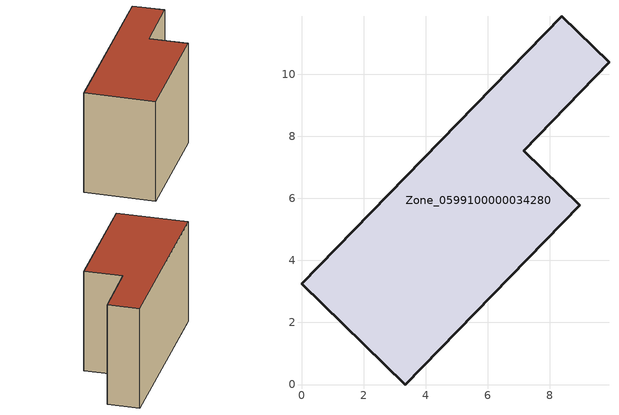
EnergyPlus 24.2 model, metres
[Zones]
Zone_0599100000034280
 floor ground (C_G): 0,3.24 8.39,11.86 9.91,10.39 7.16,7.53 8.97,5.77 3.35,0 z0
 wall outside (C_F): 3.35,0 8.97,5.77 7.16,7.53 9.91,10.39 8.39,11.86 0,3.24 3.35,0 z0:7.09
 roof outside (C_R): 8.39,11.86 0,3.24 3.35,0 8.97,5.77 7.16,7.53 9.91,10.39 z7.09
[BUILDING]
Pand.0599100000034280: North Axis=0; Terrain=City; Loads Convergence Tolerance Value=0.04; Temperature Convergence Tolerance Value=0.4; Solar Distribution=FullExterior; Maximum Number of Warmup Days=25; Minimum Number of Warmup Days=1
[Site:Location]
Rotterdam.The.Hague.AP_ZH_NLD Design_Conditions: Latitude=51.96; Longitude=4.45; Time Zone=1; Elevation=-4.5
[SITE:GROUNDTEMPERATURE:BUILDINGSURFACE]
18, 18, 18, 18, 18, 18, 18, 18, 18, 18, 18, 18
[MATERIAL] Thermal Absorptance=0.9; Solar Absorptance=0.7; Visible Absorptance=0.7
Name | Roughness | Thickness | Conductivity | Density | Specific Heat
G.TI.1946 | MediumSmooth | 0.15 | 1 | 540 | 1210
F.TI.1946 | Rough | 0.3 | 0.857143 | 1920 | 840
R.TI.1946 | MediumRough | 0.2 | 0.1 | 1500 | 1000
[CONSTRUCTION]
C_G: G.TI.1946
C_F: F.TI.1946
C_R: R.TI.1946
[ZONE]
Zone_0599100000034280: Type=1; Multiplier=1; Ceiling Height=Autocalculate; Volume=Autocalculate; Floor Area=autocalculate; Part of Total Floor Area=Yes
[ZONEINFILTRATION:DESIGNFLOWRATE]
Infil_Zone_0599100000034280: Zone or ZoneList or Space or SpaceList=Zone_0599100000034280; Schedule=AlwaysOn; Design Flow Rate Calculation Method=Flow/Area; Flow Rate per Floor Area=0.003; Constant Term Coefficient=1; Temperature Term Coefficient=0; Velocity Term Coefficient=0; Velocity Squared Term Coefficient=0
[HVACTEMPLATE:ZONE:IDEALLOADSAIRSYSTEM]
Zone_0599100000034280: Maximum Heating Supply Air Temperature=50; Minimum Cooling Supply Air Temperature=13; Maximum Heating Supply Air Humidity Ratio=0.0156; Minimum Cooling Supply Air Humidity Ratio=0.0077; Heating Limit=NoLimit; Cooling Limit=NoLimit; Dehumidification Control Type=ConstantSensibleHeatRatio; Cooling Sensible Heat Ratio=0.7; Dehumidification Setpoint=60; Humidification Control Type=None; Humidification Setpoint=30; Outdoor Air Method=None; Outdoor Air Flow Rate per Person=0.00944; Outdoor Air Flow Rate per Zone Floor Area=0; Outdoor Air Flow Rate per Zone=0; Demand Controlled Ventilation Type=None; Outdoor Air Economizer Type=NoEconomizer; Heat Recovery Type=None; Sensible Heat Recovery Effectiveness=0.7; Latent Heat Recovery Effectiveness=0.65
[ZONECONTROL:THERMOSTAT]
ThermostatControl_Zone_0599100000034280: Zone or ZoneList=Zone_0599100000034280; Control Type Schedule=DualSetpointControlType; Control 1=Thermostat_Zone_0599100000034280; Temperature Difference Between Cutout And Setpoint=0
[THERMOSTATSETPOINT:DUALSETPOINT]
Thermostat_Zone_0599100000034280: Heating Setpoint Temperature Schedule=HeatingSetpoint_Zone_0599100000034280; Cooling Setpoint Temperature Schedule=CoolingSetpoint_Zone_0599100000034280
[SCHEDULE:COMPACT]
HeatingSetpoint_Zone_0599100000034280: Through: 12/31, For: AllDays, Until: 24:00, 21
CoolingSetpoint_Zone_0599100000034280: Through: 12/31, For: AllDays, Until: 24:00, 24
DualSetpointControlType: Through: 12/31, For: AllDays, Until: 24:00, 4
AlwaysOn: Through: 12/31, For: AllDays, Until: 24:00, 1
